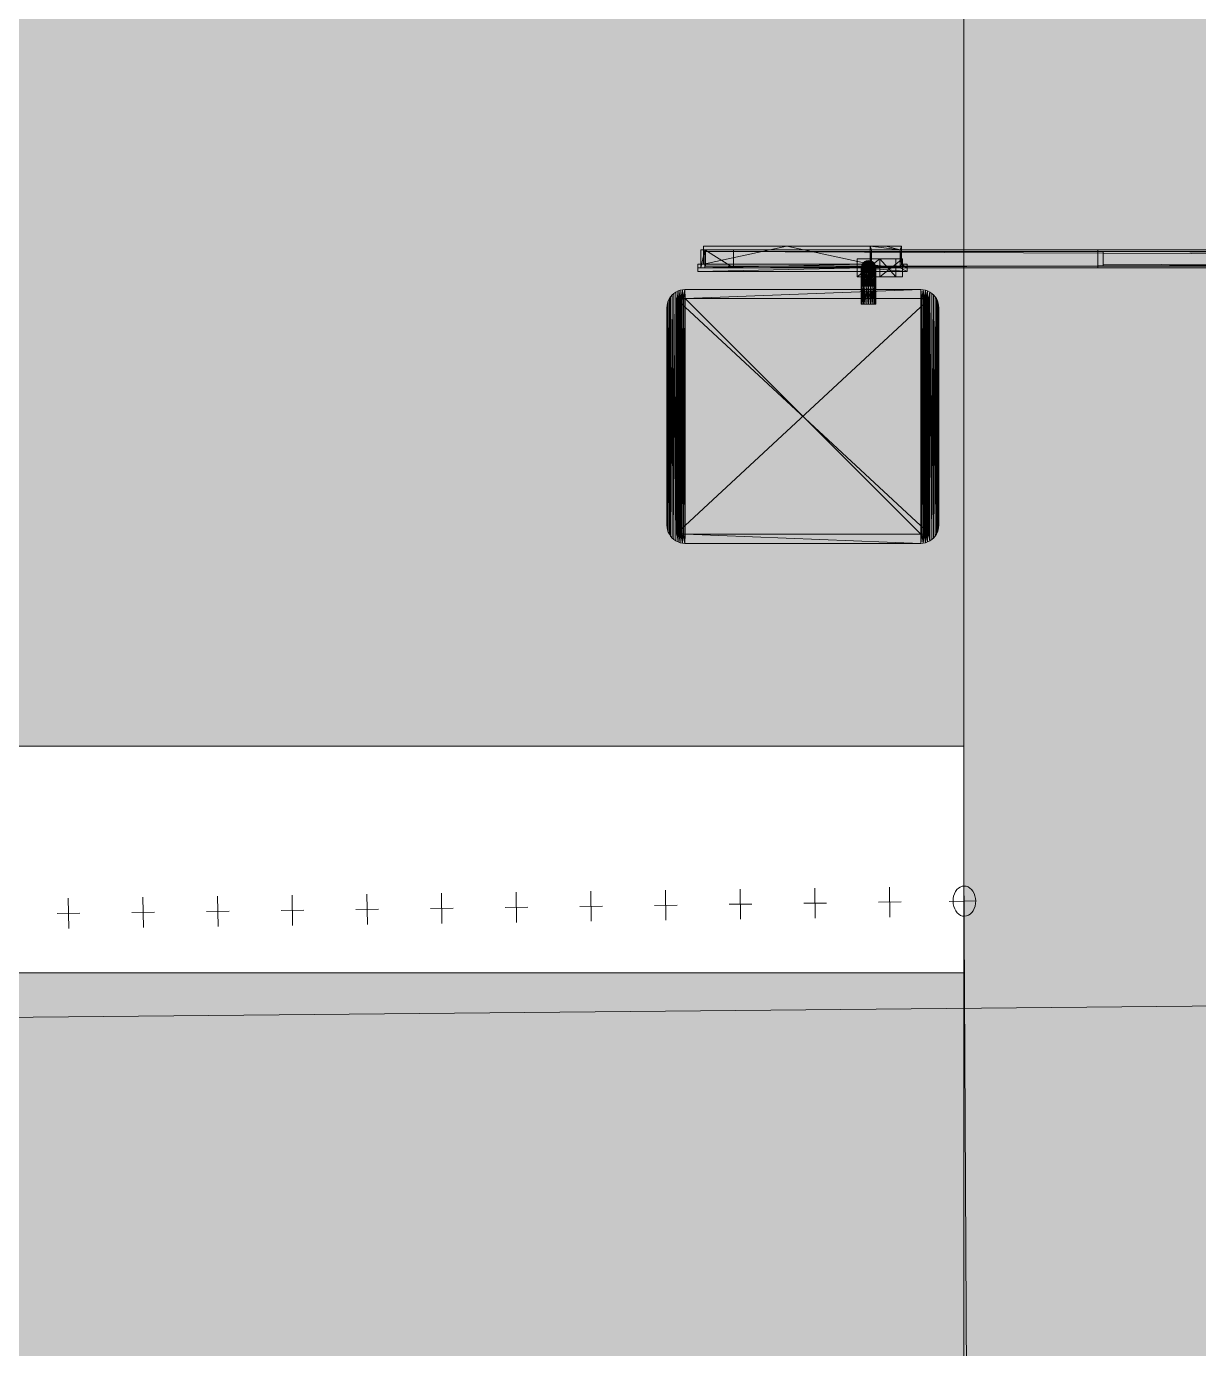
# Model space of a CAD drawing. Header units: millimetres. Extents: x -284281 to 1648660, y -821378 to -151356.
# Drawn here: x 414315 to 415867, y -272061 to -270311 of the extents above; entities that cross this region are included whole.
import ezdxf

# ---------------------------------------------------------------- set-up
doc = ezdxf.new("R2010")
doc.units = ezdxf.units.MM
doc.header["$MEASUREMENT"] = 0
doc.set_wipeout_variables(frame=1)
doc.linetypes.add('Points tirets', pattern=[335.138881, 176.388884, -88.194442, 0, -70.555556])
doc.linetypes.add('Wipeout_Contour', pattern=[1000, 0, -1000])
for name, color, linetype in [('Divers - Dessin général', 7, 'Continuous'), ('Sols_ Dalles', 7, 'Continuous'), ('TopoAlt', 7, 'Continuous')]:
    doc.layers.add(name, color=color, linetype=linetype)

# ---------------------------------------------------------------- blocks, each defined once
blk = doc.blocks.new('Dalle_31_2', base_point=(360548, -295062.6))
at = {"linetype": 'Continuous', "lineweight": 0, "true_color": 0x6f6f6f}
h = blk.add_hatch(color=8, dxfattribs=at)
h.paths.add_polyline_path([(360548, -295062.6), (487920.3, -293826.9), (487920.3, -270902.7), (487462.6, -270902.7), (472885.8, -271040.8), (472885.8, -271062.3, 0.001346), (472885.8, -271073), (472896.7, -273095.2, -0.414214), (470907.5, -275106), (462184.1, -275106, -0.005189), (462131, -275116.1), (454147.5, -275196.2), (438770.5, -275253.2, -0.386553), (436572.6, -273475.4, -0.025189), (436562.2, -273329.3), (436569.5, -267730.3, -0.098562), (436800.2, -266943.7), (436817.2, -266951.5, -0.258849), (438655, -265605.8), (438652.7, -265587.3), (439337.1, -265587.3), (439337.1, -265687.3), (439337.1, -270687.3), (469237.1, -270687.3), (469237.1, -265687.3), (470907.5, -265687.3), (472605.1, -265687.3), (472605.1, -163737.6), (371862.6, -163737.6), (371862.6, -271040.6), (371883, -271040.6), (371883.2, -272000.5), (371882.7, -272000.5, -0.409427), (367883.2, -275935), (360548, -275935)])
h.paths.add_polyline_path([(377135.1, -260640), (373845.1, -260640), (373845.1, -248365), (373845.1, -243090), (373845.1, -242190), (377135.1, -242190)], flags=0)
h.paths.add_polyline_path([(380203, -193810.6), (380203, -171995.6), (431505.8, -171995.6), (464309.6, -171995.6), (464309.6, -262265.6), (464309.6, -262365.6), (438593.7, -262350.6), (437925.6, -262350.6), (436549.6, -262350.6), (436549.6, -189810.6), (412055.1, -189810.6), (412055.1, -201780.6), (412055.1, -204495.6), (415454.1, -204495.6), (415454.1, -208495.6), (415454.1, -218295.6), (405655.1, -218295.6), (405655.1, -222495.6), (415474.6, -222495.6), (415474.6, -260810.6), (380203, -260810.6), (380203, -230015.6)], flags=0)
h.paths.add_polyline_path([(381436.6, -269433.9, -0.090319), (381558.3, -268727.6, -0.201449), (382612.2, -267592.7, -0.104211), (383417.5, -267415.1), (384017.5, -267409.4, -0.104045), (384824.9, -267571.2, -0.238255), (385983.8, -268953.3, -0.055189), (386036.4, -269390.3), (386038.4, -269611.4), (386050.6, -270890.3), (385792.1, -271892.8, -0.267949), (384069.6, -272909.1), (383469.6, -272914.8, -0.193717), (382078.8, -272370.2, -0.070569), (381728.2, -271931.3, -0.131652), (381450.8, -270933.8)], flags=0)
h.paths.add_polyline_path([(392016.5, -273452.1), (392030, -267377.8, -0.380557), (394016.5, -265609.8), (394094.2, -265609.8), (394094.2, -270609.8), (409094.2, -270609.8), (409094.2, -265609.8), (414055.7, -265609.8, -0.414214), (415555.7, -267109.8), (415555.7, -273660.7, -0.345502), (413836.8, -275433.4), (394027.3, -275599, -0.415791), (392016.5, -273599)], flags=0)
h.paths.add_polyline_path([(424209.6, -271504.1, -0.134474), (423930.5, -270484.9), (423930.5, -268984.9, -0.414214), (425930.5, -266984.9), (426530.5, -266984.9, -0.414214), (428530.5, -268984.9), (428530.5, -270484.9, -0.12882), (428273.5, -271465.6, -0.270936), (426530.5, -272484.9), (425930.5, -272484.9, -0.26498)], flags=0)
at = {"color": 9, "linetype": 'Continuous', "lineweight": 5, "flags": 128}
blk.add_lwpolyline([(392016.5, -273452.1), (392016.5, -273599, 0.415791), (394027.3, -275599), (413836.8, -275433.4, 0.345502), (415555.7, -273660.7), (415555.7, -267109.8, 0.414214), (414055.7, -265609.8), (409094.2, -265609.8), (409094.2, -270609.8), (394094.2, -270609.8), (394094.2, -265609.8), (394016.5, -265609.8, 0.380557), (392030, -267377.8)], format="xyb", close=True, dxfattribs=at)
blk = doc.blocks.new('Dalle_58_2', base_point=(394016.5, -265609.8))
at = {"layer": 'Sols_ Dalles', "linetype": 'Continuous', "lineweight": 0, "true_color": 0x2e271c}
blk.add_hatch(color=250, dxfattribs=at).paths.add_polyline_path([(394016.5, -265609.8, 0.414214), (392016.5, -267609.8), (392016.5, -273599, 0.415791), (394027.3, -275599), (413577.4, -275451.7, 0.414214), (415566.6, -273441), (415555.7, -271418.8, -0.001346), (415555.7, -271408), (415555.7, -267609.8), (415555.7, -267109.8, 0.414214), (414055.7, -265609.8), (409094.2, -265609.8), (409094.2, -270609.8), (409270.7, -270609.8), (409270.7, -267596.8), (414270.7, -267563.7), (414270.7, -271408), (414270.7, -271408, 0.001346), (414270.7, -271425.7), (414270.6, -271425.7), (414281.5, -273450.5), (394094.2, -273590.2), (394094.2, -271810.1), (394094.2, -270609.8), (394094.2, -265609.8)])
at = {"layer": 'Sols_ Dalles', "color": 250, "linetype": 'Continuous', "lineweight": 5, "true_color": 0x1f1f1f, "flags": 128}
blk.add_lwpolyline([(394027.3, -275599), (413577.4, -275451.7, 0.414214), (415566.6, -273441), (415555.7, -271418.8, -0.001346), (415555.7, -271408), (415555.7, -267609.8), (415555.7, -267109.8, 0.414214), (414055.7, -265609.8), (409094.2, -265609.8), (409094.2, -270609.8), (409270.7, -270609.8), (409270.7, -267596.8), (414270.7, -267563.7), (414270.7, -271408), (414270.7, -271408, 0.001346), (414270.7, -271425.7), (414270.6, -271425.7), (414281.5, -273450.5), (394094.2, -273590.2)], format="xyb", dxfattribs=at)
blk = doc.blocks.new('Mur_332_2', base_point=(414255.7, -271563.7))
at = {"color": 254, "linetype": 'Wipeout_Contour', "lineweight": 0, "ltscale": 1983178.402923562}
blk.add_wipeout([(414255.7, -271563.7), (415555.7, -271563.7), (415555.7, -271263.7), (414255.7, -271263.7)], dxfattribs=at).dxf.layer = 'TopoAlt'
at = {"layer": 'TopoAlt', "color": 190, "linetype": 'Continuous', "lineweight": 5, "true_color": 0x8002ff, "flags": 128}
for points in [[(415555.7, -271263.7), (414255.7, -271263.7)], [(414255.7, -271263.7), (414255.7, -271563.7)], [(415555.7, -271563.7), (415555.7, -271263.7)], [(414255.7, -271563.7), (415555.7, -271563.7)]]:
    blk.add_lwpolyline(points, dxfattribs=at)
blk = doc.blocks.new('Forme_144_2')
at = {"color": 7, "linetype": 'Continuous', "lineweight": 20, "flags": 128}
for points in [[(415510.6, -270671), (415174.6, -270983)], [(415174.6, -270671), (415174.6, -270983)], [(415510.6, -270671), (415174.6, -270671)], [(415174.6, -270671), (415174.6, -270983)], [(415510.6, -270671), (415174.6, -270671)], [(415510.6, -270671), (415510.6, -270983)], [(415510.6, -270983), (415510.6, -270671)], [(415174.6, -270983), (415510.6, -270983)], [(415174.6, -270983), (415510.6, -270983)]]:
    blk.add_lwpolyline(points, dxfattribs=at)
blk = doc.blocks.new('Forme_145_2')
at = {"color": 7, "linetype": 'Continuous', "lineweight": 20, "flags": 128}
for points in [[(415510.6, -270671), (415174.6, -270671)], [(415510.6, -270983), (415174.6, -270671)], [(415174.6, -270983), (415174.6, -270671)], [(415510.6, -270671), (415510.6, -270983)], [(415510.6, -270983), (415174.6, -270983)]]:
    blk.add_lwpolyline(points, dxfattribs=at)
blk = doc.blocks.new('Forme_146_2')
at = {"color": 7, "linetype": 'Continuous', "lineweight": 20, "flags": 128}
blk.add_lwpolyline([(415465.5, -270618.2), (415444.6, -270618.2)], dxfattribs=at)
blk = doc.blocks.new('Forme_147_2')
at = {"color": 212, "linetype": 'Continuous', "lineweight": 5, "true_color": 0xcb00cc, "flags": 128}
blk.add_lwpolyline([(415174.6, -270971.9), (415174.7, -270972.6), (415174.8, -270973.5), (415175, -270974.1), (415175.3, -270975), (415175.5, -270975.6), (415175.9, -270976.4), (415176.2, -270977), (415176.7, -270977.8), (415177, -270978.3), (415177.6, -270979), (415178.1, -270979.5), (415178.6, -270979.9), (415179.3, -270980.5), (415179.8, -270980.9), (415180.6, -270981.4), (415181.2, -270981.7), (415182, -270982.1), (415182.6, -270982.3), (415183.5, -270982.6), (415184.1, -270982.7), (415185, -270982.9), (415185.7, -270983), (415186.6, -270983), (415321.8, -270983), (415498.6, -270983), (415499.2, -270983), (415500.1, -270982.9), (415500.8, -270982.8), (415501.7, -270982.6), (415502.3, -270982.4), (415503.1, -270982.1), (415503.8, -270981.8), (415504.6, -270981.4), (415505.1, -270981), (415505.9, -270980.5), (415506.4, -270980.1), (415507, -270979.5), (415507.6, -270978.8), (415508.1, -270978.3), (415508.6, -270977.6), (415509, -270977), (415509.3, -270976.2), (415509.6, -270975.6), (415509.9, -270974.8), (415510.2, -270974.1), (415510.3, -270973.2), (415510.5, -270972.6), (415510.5, -270971.7), (415510.6, -270971), (415510.6, -270807.8), (415510.6, -270683), (415510.5, -270682.1), (415510.5, -270681.4), (415510.3, -270680.6), (415510.2, -270679.9), (415509.9, -270679.1), (415509.6, -270678.4), (415509.3, -270677.6), (415509, -270677), (415508.5, -270676.3), (415508.1, -270675.7), (415507.5, -270675), (415507, -270674.5), (415506.5, -270674.1), (415505.9, -270673.5), (415505.3, -270673.1), (415504.6, -270672.6), (415503.9, -270672.3), (415503.1, -270671.9), (415502.5, -270671.7), (415501.7, -270671.4), (415501, -270671.3), (415500.1, -270671.1), (415499.4, -270671.1), (415498.6, -270671), (415363.4, -270671), (415186.6, -270671), (415185.9, -270671.1), (415185, -270671.1), (415184.3, -270671.2), (415183.5, -270671.4), (415182.8, -270671.6), (415182, -270671.9), (415181.4, -270672.2), (415180.6, -270672.6), (415180, -270673), (415179.3, -270673.5), (415178.7, -270673.9), (415178.1, -270674.5), (415177.5, -270675.2), (415177, -270675.7), (415176.5, -270676.4), (415176.2, -270677), (415175.8, -270677.8), (415175.5, -270678.4), (415175.2, -270679.3), (415175, -270679.9), (415174.8, -270680.8), (415174.7, -270681.4), (415174.6, -270682.3), (415174.6, -270683), (415174.6, -270846.2), (415174.6, -270971)], close=True, dxfattribs=at)
at = {"color": 7, "linetype": 'Continuous', "lineweight": 20, "flags": 128}
blk.add_lwpolyline([(415509.6, -270678.4), (415510.2, -270679.9), (415510.5, -270681.4), (415510.6, -270683), (415510.5, -270972.6), (415510.2, -270974.1), (415509.6, -270975.6), (415509, -270977), (415508.1, -270978.3), (415507, -270979.5), (415505.9, -270980.5), (415504.6, -270981.4), (415503.1, -270982.1), (415501.7, -270982.6), (415500.1, -270982.9), (415498.6, -270983), (415186.6, -270983), (415185, -270982.9), (415183.5, -270982.6), (415182, -270982.1), (415180.6, -270981.4), (415179.3, -270980.5), (415178.1, -270979.5), (415177, -270978.3), (415176.2, -270977), (415175.5, -270975.6), (415175, -270974.1), (415174.7, -270972.6), (415174.6, -270971), (415174.7, -270681.4), (415175, -270679.9), (415175.5, -270678.4), (415176.2, -270677), (415177, -270675.7), (415178.1, -270674.5), (415179.3, -270673.5), (415180.6, -270672.6), (415182, -270671.9), (415183.5, -270671.4), (415185, -270671.1), (415186.6, -270671), (415498.6, -270671), (415500.1, -270671.1), (415501.7, -270671.4), (415503.1, -270671.9), (415504.6, -270672.6), (415505.9, -270673.5), (415507, -270674.5), (415508.1, -270675.7), (415509, -270677)], close=True, dxfattribs=at)
for points in [[(415175, -270974.1), (415175.5, -270678.4)], [(415175.5, -270975.6), (415176.2, -270677)], [(415175.5, -270975.6), (415175.5, -270678.4)], [(415176.2, -270977), (415177, -270675.7)], [(415176.2, -270977), (415176.2, -270677)], [(415177, -270978.3), (415178.1, -270674.5)], [(415177, -270978.3), (415177, -270675.7)], [(415178.1, -270979.5), (415179.3, -270673.5)], [(415178.1, -270979.5), (415178.1, -270674.5)], [(415179.3, -270980.5), (415180.6, -270672.6)], [(415179.3, -270980.5), (415179.3, -270673.5)], [(415180.6, -270981.4), (415182, -270671.9)], [(415180.6, -270981.4), (415180.6, -270672.6)], [(415182, -270982.1), (415183.5, -270671.4)], [(415182, -270982.1), (415182, -270671.9)], [(415183.5, -270982.6), (415185, -270671.1)], [(415183.5, -270982.6), (415183.5, -270671.4)], [(415185, -270982.9), (415186.6, -270671)], [(415185, -270982.9), (415185, -270671.1)], [(415498.6, -270983), (415186.6, -270671)], [(415186.6, -270983), (415186.6, -270671)], [(415498.6, -270983), (415498.6, -270671)], [(415498.6, -270983), (415500.1, -270671.1)], [(415500.1, -270982.9), (415500.1, -270671.1)], [(415500.1, -270982.9), (415501.7, -270671.4)], [(415501.7, -270982.6), (415501.7, -270671.4)], [(415501.7, -270982.6), (415503.1, -270671.9)], [(415503.1, -270982.1), (415503.1, -270671.9)], [(415503.1, -270982.1), (415504.6, -270672.6)], [(415504.6, -270981.4), (415504.6, -270672.6)], [(415504.6, -270981.4), (415505.9, -270673.5)], [(415505.9, -270980.5), (415505.9, -270673.5)], [(415505.9, -270980.5), (415507, -270674.5)], [(415507, -270979.5), (415507, -270674.5)], [(415507, -270979.5), (415508.1, -270675.7)], [(415508.1, -270978.3), (415508.1, -270675.7)], [(415508.1, -270978.3), (415509, -270677)], [(415509, -270977), (415509, -270677)], [(415509, -270977), (415509.6, -270678.4)], [(415509.6, -270975.6), (415509.6, -270678.4)], [(415174.6, -270971), (415174.6, -270683), (415174.7, -270681.4)], [(415174.7, -270972.6), (415175, -270679.9)], [(415174.7, -270972.6), (415174.7, -270681.4)], [(415175, -270974.1), (415175, -270679.9)], [(415509.6, -270975.6), (415510.2, -270679.9)], [(415510.2, -270974.1), (415510.2, -270679.9)], [(415510.2, -270974.1), (415510.5, -270681.4)], [(415510.5, -270972.6), (415510.5, -270681.4)], [(415510.6, -270683), (415510.6, -270971), (415510.5, -270972.6)]]:
    blk.add_lwpolyline(points, dxfattribs=at)
blk = doc.blocks.new('Forme_148_2')
at = {"color": 7, "linetype": 'Continuous', "lineweight": 20, "flags": 128}
for points in [[(415522.4, -270679.9), (415522.6, -270682.6), (415522.6, -270971.4), (415522.4, -270974.1), (415521.8, -270977.2), (415520.7, -270980.2), (415519.4, -270983), (415517.6, -270985.6), (415515.5, -270988), (415513.2, -270990.1), (415510.6, -270991.8), (415507.8, -270993.2), (415504.8, -270994.2), (415501.7, -270994.8), (415498.9, -270995), (415186.2, -270995), (415183.4, -270994.8), (415180.3, -270994.2), (415177.4, -270993.2), (415174.5, -270991.8), (415171.9, -270990.1), (415169.6, -270988), (415167.5, -270985.6), (415165.8, -270983), (415164.4, -270980.2), (415163.4, -270977.2), (415162.7, -270974.1), (415162.6, -270971.4), (415162.6, -270682.6), (415162.7, -270679.9), (415163.4, -270676.8), (415164.4, -270673.8), (415165.8, -270671), (415167.5, -270668.4), (415169.6, -270666), (415171.9, -270664), (415174.5, -270662.2), (415177.4, -270660.8), (415180.3, -270659.8), (415183.4, -270659.2), (415186.2, -270659), (415498.9, -270659), (415501.7, -270659.2), (415504.8, -270659.8), (415507.8, -270660.8), (415510.6, -270662.2), (415513.2, -270664), (415515.5, -270666), (415517.6, -270668.4), (415519.4, -270671), (415520.7, -270673.8), (415521.8, -270676.8), (415522.4, -270679.9), (415522.6, -270971.4)], [(415174.7, -270681.4), (415177.4, -270660.8)], [(415175, -270679.9), (415177.4, -270660.8)], [(415175.5, -270678.4), (415177.4, -270660.8)], [(415176.2, -270677), (415177.4, -270660.8)], [(415177, -270675.7), (415177.4, -270660.8)], [(415178.1, -270674.5), (415177.4, -270660.8)], [(415178.1, -270674.5), (415180.3, -270659.8)], [(415179.3, -270673.5), (415180.3, -270659.8)], [(415180.6, -270672.6), (415180.3, -270659.8)], [(415180.6, -270672.6), (415183.4, -270659.2)], [(415182, -270671.9), (415183.4, -270659.2)], [(415183.5, -270671.4), (415183.4, -270659.2)], [(415183.5, -270671.4), (415186.2, -270659)], [(415185, -270671.1), (415186.2, -270659)], [(415186.6, -270671), (415186.2, -270659)], [(415186.6, -270671), (415498.9, -270659)], [(415498.6, -270671), (415498.9, -270659)], [(415500.1, -270671.1), (415498.9, -270659)], [(415500.1, -270671.1), (415501.7, -270659.2)], [(415501.7, -270671.4), (415501.7, -270659.2)], [(415503.1, -270671.9), (415501.7, -270659.2)], [(415503.1, -270671.9), (415504.8, -270659.8)], [(415504.6, -270672.6), (415504.8, -270659.8)], [(415505.9, -270673.5), (415504.8, -270659.8)], [(415505.9, -270673.5), (415507.8, -270660.8)], [(415507, -270674.5), (415507.8, -270660.8)], [(415508.1, -270675.7), (415507.8, -270660.8)], [(415162.7, -270974.1), (415163.4, -270676.8)], [(415163.4, -270977.2), (415164.4, -270673.8)], [(415163.4, -270977.2), (415163.4, -270676.8)], [(415164.4, -270980.2), (415165.8, -270671)], [(415164.4, -270980.2), (415164.4, -270673.8)], [(415167.5, -270985.6), (415165.8, -270671)], [(415165.8, -270983), (415165.8, -270671)], [(415167.5, -270985.6), (415169.6, -270666)], [(415167.5, -270985.6), (415167.5, -270668.4)], [(415171.9, -270990.1), (415169.6, -270666)], [(415169.6, -270988), (415169.6, -270666)], [(415174.5, -270991.8), (415171.9, -270664)], [(415171.9, -270990.1), (415171.9, -270664)], [(415174.5, -270662.2), (415174.6, -270683), (415174.6, -270971), (415174.7, -270972.6), (415175, -270974.1), (415175.5, -270975.6), (415176.2, -270977), (415177, -270978.3), (415178.1, -270979.5), (415179.3, -270980.5), (415180.6, -270981.4), (415182, -270982.1), (415183.5, -270982.6), (415185, -270982.9), (415186.6, -270983), (415498.6, -270983), (415500.1, -270982.9), (415501.7, -270982.6), (415503.1, -270982.1), (415504.6, -270981.4), (415505.9, -270980.5), (415507, -270979.5), (415508.1, -270978.3), (415509, -270977), (415509.6, -270975.6), (415510.2, -270974.1), (415510.5, -270972.6)], [(415174.7, -270681.4), (415174.5, -270662.2)], [(415509.6, -270678.4), (415509, -270677), (415508.1, -270675.7), (415507, -270674.5), (415505.9, -270673.5), (415504.6, -270672.6), (415503.1, -270671.9), (415501.7, -270671.4), (415500.1, -270671.1), (415498.6, -270671), (415186.6, -270671), (415185, -270671.1), (415183.5, -270671.4), (415182, -270671.9), (415180.6, -270672.6), (415179.3, -270673.5), (415178.1, -270674.5), (415177, -270675.7), (415176.2, -270677), (415175.5, -270678.4), (415175, -270679.9), (415174.7, -270681.4), (415174.6, -270683)], [(415508.1, -270675.7), (415510.6, -270662.2)], [(415509, -270677), (415510.6, -270662.2)], [(415510.2, -270679.9), (415509.6, -270678.4), (415510.6, -270662.2)], [(415510.6, -270991.8), (415510.6, -270971), (415510.6, -270683), (415510.5, -270681.4), (415510.2, -270679.9), (415510.6, -270662.2)], [(415510.5, -270681.4), (415510.6, -270662.2)], [(415513.2, -270990.1), (415510.6, -270662.2)], [(415510.6, -270683), (415510.6, -270662.2)], [(415513.2, -270990.1), (415513.2, -270664)], [(415513.2, -270990.1), (415515.5, -270666)], [(415515.5, -270988), (415515.5, -270666)], [(415515.5, -270988), (415517.6, -270668.4)], [(415519.4, -270983), (415517.6, -270668.4)], [(415517.6, -270985.6), (415517.6, -270668.4)], [(415519.4, -270983), (415519.4, -270671)], [(415519.4, -270983), (415520.7, -270673.8)], [(415520.7, -270980.2), (415520.7, -270673.8)], [(415520.7, -270980.2), (415521.8, -270676.8)], [(415521.8, -270977.2), (415521.8, -270676.8)], [(415162.6, -270971.4), (415162.7, -270679.9)], [(415162.7, -270974.1), (415162.7, -270679.9)], [(415521.8, -270977.2), (415522.4, -270679.9)], [(415522.4, -270974.1), (415522.4, -270679.9)], [(415174.6, -270971), (415174.5, -270991.8)], [(415174.7, -270972.6), (415174.5, -270991.8)], [(415177.4, -270993.2), (415174.7, -270972.6)], [(415177.4, -270993.2), (415175, -270974.1)], [(415177.4, -270993.2), (415175.5, -270975.6)], [(415177.4, -270993.2), (415176.2, -270977)], [(415510.6, -270991.8), (415509, -270977)], [(415510.6, -270991.8), (415509.6, -270975.6)], [(415510.6, -270991.8), (415510.2, -270974.1)], [(415510.6, -270991.8), (415510.5, -270972.6), (415510.6, -270971)], [(415177.4, -270993.2), (415177, -270978.3)], [(415177.4, -270993.2), (415178.1, -270979.5)], [(415180.3, -270994.2), (415178.1, -270979.5)], [(415180.3, -270994.2), (415179.3, -270980.5)], [(415180.3, -270994.2), (415180.6, -270981.4)], [(415183.4, -270994.8), (415180.6, -270981.4)], [(415183.4, -270994.8), (415182, -270982.1)], [(415183.4, -270994.8), (415183.5, -270982.6)], [(415186.2, -270995), (415183.5, -270982.6)], [(415186.2, -270995), (415185, -270982.9)], [(415186.2, -270995), (415186.6, -270983)], [(415498.9, -270995), (415186.6, -270983)], [(415498.9, -270995), (415498.6, -270983)], [(415498.9, -270995), (415500.1, -270982.9)], [(415501.7, -270994.8), (415500.1, -270982.9)], [(415501.7, -270994.8), (415503.1, -270982.1)], [(415501.7, -270994.8), (415501.7, -270982.6)], [(415504.8, -270994.2), (415503.1, -270982.1)], [(415504.8, -270994.2), (415504.6, -270981.4)], [(415504.8, -270994.2), (415505.9, -270980.5)], [(415507.8, -270993.2), (415505.9, -270980.5)], [(415507.8, -270993.2), (415507, -270979.5)], [(415507.8, -270993.2), (415508.1, -270978.3)], [(415510.6, -270991.8), (415508.1, -270978.3)]]:
    blk.add_lwpolyline(points, dxfattribs=at)
blk = doc.blocks.new('Forme_149_2')
at = {"color": 7, "linetype": 'Continuous', "lineweight": 20, "flags": 128}
for points in [[(415211, -270601.4), (415321.3, -270601.4), (415431.6, -270601.4)], [(415431.6, -270625.4), (415321.3, -270601.4), (415211, -270625.4)], [(415211, -270601.4), (415211, -270625.4)], [(415431.6, -270601.4), (415452.4, -270601.4), (415473.2, -270601.4)], [(415431.6, -270601.4), (415471.3, -270606.2)], [(415433.5, -270606.2), (415431.6, -270601.4)], [(415431.6, -270601.4), (415431.6, -270625.4)], [(415431.6, -270625.4), (415433.5, -270606.2)], [(415433.5, -270606.2), (415471.3, -270606.2)], [(415433.5, -270606.2), (415433.5, -270630.2)], [(415452.4, -270601.4), (415471.3, -270606.2)], [(415471.3, -270606.2), (415473.2, -270601.4)], [(415471.3, -270606.2), (415473.2, -270625.4)], [(415471.3, -270630.2), (415471.3, -270606.2)], [(415473.2, -270625.4), (415473.2, -270601.4)], [(415203.4, -270625.4), (415203.4, -270630.2), (415203.4, -270635)], [(415203.4, -270630.2), (415424, -270625.4)], [(415424, -270625.4), (415203.4, -270625.4)], [(415424, -270625.4), (415433.5, -270630.2)], [(415431.6, -270625.4), (415424, -270625.4)], [(415424, -270625.4), (415424, -270630.2), (415424, -270635)], [(415431.6, -270625.4), (415433.5, -270630.2)], [(415433.5, -270626.1), (415471.3, -270630.2)], [(415471.3, -270630.2), (415473.2, -270625.4)], [(415480.8, -270625.4), (415473.2, -270625.4)], [(415473.2, -270625.4), (415480.8, -270630.2)], [(415480.8, -270635), (415480.8, -270630.2), (415480.8, -270625.4)], [(415424, -270630.2), (415203.4, -270630.2)], [(415203.4, -270635), (415424, -270630.2)], [(415203.4, -270635), (415424, -270635)], [(415424, -270630.2), (415433.5, -270630.2), (415471.3, -270630.2), (415480.8, -270630.2)], [(415424, -270630.2), (415480.8, -270635)], [(415424, -270635), (415480.8, -270635)], [(415471.3, -270630.2), (415480.8, -270635)]]:
    blk.add_lwpolyline(points, dxfattribs=at)
blk = doc.blocks.new('Forme_150_2')
at = {"color": 7, "linetype": 'Continuous', "lineweight": 20, "flags": 128}
for points in [[(415207.4, -270630.2), (415212.9, -270606.2)], [(415207.4, -270630.2), (415207.4, -270606.2)], [(415207.4, -270606.2), (415212.9, -270606.2)], [(415212.9, -270606.2), (415250.7, -270606.2)], [(415212.9, -270606.2), (415250.7, -270630.2)], [(415212.9, -270630.2), (415212.9, -270606.2)], [(415250.7, -270606.2), (415250.7, -270630.2)], [(415207.4, -270630.2), (415212.9, -270630.2)], [(415250.7, -270630.2), (415212.9, -270630.2)]]:
    blk.add_lwpolyline(points, dxfattribs=at)
blk = doc.blocks.new('Forme_151_2')
at = {"color": 7, "linetype": 'Continuous', "lineweight": 20, "flags": 128}
for points in [[(415740.3, -270608.6), (415213.8, -270608.6)], [(415213.8, -270608.6), (415740.3, -270610.6)], [(415213.8, -270608.6), (415213.8, -270627.8)], [(420284.1, -270608.6), (415740.3, -270608.6)], [(415765.3, -270608.6), (415971.8, -270608.6)], [(415740.3, -270610.6), (420284.1, -270627.8)], [(415740.3, -270626), (415971.8, -270625.1)], [(415740.3, -270627.8), (415213.8, -270627.8)], [(415740.3, -270627.8), (415971.8, -270627.8)], [(415740.3, -270627.8), (415940.1, -270627.8)], [(420284.1, -270627.8), (415740.3, -270627.8)]]:
    blk.add_lwpolyline(points, dxfattribs=at)
at = {"color": 212, "linetype": 'Continuous', "lineweight": 5, "true_color": 0xcb00cc, "flags": 128}
for points in [[(415971.8, -270608.6), (415765.3, -270608.6), (415740.3, -270608.6)], [(415740.3, -270608.6), (415740.3, -270610.6), (415740.3, -270627.8)], [(415740.3, -270627.8), (415940.1, -270627.8), (415971.8, -270627.8)]]:
    blk.add_lwpolyline(points, dxfattribs=at)
blk = doc.blocks.new('Forme_152_2')
at = {"color": 7, "linetype": 'Continuous', "lineweight": 20, "flags": 128}
for points in [[(415212.9, -270606.2), (415733.3, -270606.2)], [(415212.9, -270606.2), (415212.9, -270630.2)], [(415977, -270606.2), (415733.3, -270606.2)], [(415733.3, -270606.2), (415943.5, -270606.2)], [(415733.3, -270606.2), (420283.2, -270606.2)], [(415733.3, -270627.7), (420283.2, -270606.2)], [(415733.3, -270608.5), (415977, -270609.6)], [(415212.9, -270630.2), (415733.3, -270627.7)], [(415212.9, -270630.2), (415733.3, -270630.2)], [(415733.3, -270630.2), (420283.2, -270630.2)], [(415977, -270630.2), (415759.4, -270630.2)]]:
    blk.add_lwpolyline(points, dxfattribs=at)
at = {"color": 212, "linetype": 'Continuous', "lineweight": 5, "true_color": 0xcb00cc, "flags": 128}
for points in [[(415733.3, -270606.2), (415733.3, -270627.7), (415733.3, -270630.2)], [(415977, -270606.2), (415943.5, -270606.2), (415733.3, -270606.2)], [(415733.3, -270630.2), (415759.4, -270630.2), (415977, -270630.2)]]:
    blk.add_lwpolyline(points, dxfattribs=at)
blk = doc.blocks.new('Forme_155_2')
at = {"color": 7, "linetype": 'Continuous', "lineweight": 20, "flags": 128}
blk.add_lwpolyline([(415429.5, -270651.1), (415429.5, -270654.2)], dxfattribs=at)
blk = doc.blocks.new('Forme_156_2')
at = {"color": 7, "linetype": 'Continuous', "lineweight": 20, "flags": 128}
blk.add_lwpolyline([(415439.1, -270630.1), (415438.8, -270627.6), (415437.8, -270625.3), (415436.2, -270623.3), (415434.2, -270621.8), (415431.9, -270620.9), (415429.4, -270620.6), (415426.9, -270621), (415424.6, -270622), (415422.6, -270623.5), (415421.1, -270625.5), (415420.2, -270627.8), (415419.9, -270630.2), (415419.9, -270630.3), (415420.3, -270632.8), (415421.3, -270635.1), (415422.8, -270637.1), (415424.8, -270638.6), (415427.2, -270639.5), (415429.6, -270639.8), (415432.1, -270639.4), (415434.4, -270638.5), (415436.4, -270636.9), (415437.9, -270634.9), (415438.8, -270632.6)], close=True, dxfattribs=at)
for points in [[(415419.9, -270630.4), (415420.2, -270628.1), (415421.1, -270625.8), (415422.6, -270623.8), (415424.6, -270622.2), (415426.9, -270621.2), (415429.4, -270620.9), (415431.9, -270621.2), (415434.2, -270622.1), (415436.2, -270623.6), (415437.8, -270625.5), (415438.8, -270627.8), (415439.1, -270630.2)], [(415422.6, -270625.8), (415421.1, -270626.5), (415420.2, -270628.1), (415419.9, -270630.2)], [(415420, -270630.7), (415420.2, -270628.7), (415421.1, -270626.5), (415422.6, -270624.5), (415424.6, -270623), (415426.9, -270622.1), (415429.4, -270621.7), (415431.9, -270622), (415434.2, -270622.9), (415436.2, -270624.4), (415437.8, -270626.3), (415438.8, -270628.5), (415439.1, -270630.5)], [(415420, -270631.2), (415420.2, -270629.8), (415421.1, -270627.7), (415422.6, -270625.8), (415424.6, -270624.4), (415426.9, -270623.5), (415429.4, -270623.2), (415431.9, -270623.4), (415434.2, -270624.3), (415436.2, -270625.7), (415437.8, -270627.5), (415438.8, -270629.6), (415439, -270631.1)], [(415420.1, -270631.9), (415420.2, -270631.4), (415421.1, -270629.4), (415422.6, -270627.6), (415424.6, -270626.3), (415426.9, -270625.4), (415429.4, -270625.1), (415431.9, -270625.3), (415434.2, -270626.2), (415436.2, -270627.5), (415437.8, -270629.2), (415438.8, -270631.2), (415438.9, -270632)], [(415422.6, -270624.5), (415421.1, -270625.8), (415420.2, -270627.8)], [(415422.6, -270623.8), (415421.1, -270625.5)], [(415421.1, -270625.5), (415421.1, -270625.8), (415421.1, -270626.5), (415421.1, -270627.7), (415421.1, -270629.4), (415421.1, -270631.4), (415421.1, -270633.9), (415421.1, -270634.8)], [(415422.6, -270625.8), (415424.6, -270623), (415426.9, -270621.2), (415429.4, -270620.6)], [(415422.6, -270627.6), (415424.6, -270624.4), (415426.9, -270622.1), (415429.4, -270620.9)], [(415422.6, -270624.5), (415424.6, -270622.2), (415426.9, -270621)], [(415422.6, -270629.8), (415424.6, -270626.3), (415426.9, -270623.5), (415429.4, -270621.7)], [(415422.6, -270623.8), (415424.6, -270622)], [(415422.6, -270623.5), (415422.6, -270623.8), (415422.6, -270624.5), (415422.6, -270625.8), (415422.6, -270627.6), (415422.6, -270629.8), (415422.6, -270632.5), (415422.6, -270635.5), (415422.6, -270636.9)], [(415424.6, -270622), (415424.6, -270622.2), (415424.6, -270623), (415424.6, -270624.4), (415424.6, -270626.3), (415424.6, -270628.6), (415424.6, -270631.4), (415424.6, -270634.6), (415424.6, -270638.1), (415424.6, -270638.4)], [(415424.6, -270628.6), (415426.9, -270625.4), (415429.4, -270623.2)], [(415424.6, -270631.4), (415426.9, -270627.8), (415429.4, -270625.1)], [(415426.9, -270621), (415426.9, -270621.2), (415426.9, -270622.1), (415426.9, -270623.5), (415426.9, -270625.4), (415426.9, -270627.8), (415426.9, -270630.7), (415426.9, -270634), (415426.9, -270637.6), (415426.9, -270639.4)], [(415429.4, -270620.6), (415431.9, -270620.9), (415431.9, -270621.2), (415431.9, -270622), (415431.9, -270623.4), (415431.9, -270625.3), (415431.9, -270627.8), (415431.9, -270630.6), (415431.9, -270633.9), (415431.9, -270637.6), (415431.9, -270639.5)], [(415429.4, -270620.6), (415431.9, -270621.2), (415434.2, -270622.9), (415436.2, -270625.7)], [(415429.4, -270620.6), (415429.4, -270620.9), (415429.4, -270621.7), (415429.4, -270623.2), (415429.4, -270625.1), (415429.4, -270627.5), (415429.4, -270630.4), (415429.4, -270633.7), (415429.4, -270637.4), (415429.4, -270639.8)], [(415429.4, -270620.9), (415431.9, -270622), (415434.2, -270624.3), (415436.2, -270627.5)], [(415429.4, -270621.7), (415431.9, -270623.4), (415434.2, -270626.2), (415436.2, -270629.7)], [(415429.4, -270623.2), (415431.9, -270625.3), (415434.2, -270628.5), (415436.2, -270632.4)], [(415429.4, -270625.1), (415431.9, -270627.8), (415434.2, -270631.3), (415436.2, -270635.4)], [(415431.9, -270620.9), (415434.2, -270622.1), (415436.2, -270624.4)], [(415434.2, -270638.6), (415434.2, -270638), (415434.2, -270634.5), (415434.2, -270631.3), (415434.2, -270628.5), (415434.2, -270626.2), (415434.2, -270624.3), (415434.2, -270622.9), (415434.2, -270622.1), (415434.2, -270621.8)], [(415434.2, -270621.8), (415436.2, -270623.6)], [(415436.2, -270637), (415436.2, -270635.4), (415436.2, -270632.4), (415436.2, -270629.7), (415436.2, -270627.5), (415436.2, -270625.7), (415436.2, -270624.4), (415436.2, -270623.6), (415436.2, -270623.3)], [(415437.8, -270625.3), (415436.2, -270623.6)], [(415438.8, -270627.6), (415437.8, -270625.5), (415436.2, -270624.4)], [(415439.1, -270630.1), (415438.8, -270627.8), (415437.8, -270626.3), (415436.2, -270625.7)], [(415437.8, -270635.1), (415437.8, -270633.8), (415437.8, -270631.3), (415437.8, -270629.2), (415437.8, -270627.5), (415437.8, -270626.3), (415437.8, -270625.5), (415437.8, -270625.3)], [(415422.6, -270627.6), (415421.1, -270627.7), (415420.2, -270628.7), (415419.9, -270630.4)], [(415419.9, -270630.2), (415419.9, -270630.4)], [(415439.1, -270630.3), (415438.8, -270632.8), (415437.9, -270635.1), (415436.4, -270637.1), (415434.4, -270638.6), (415432.1, -270639.6), (415429.6, -270640), (415427.2, -270639.7), (415424.8, -270638.7), (415422.8, -270637.2), (415421.3, -270635.3), (415420.3, -270633), (415419.9, -270630.5)], [(415419.9, -270678.2), (415419.9, -270654.2), (415419.9, -270651.1), (415419.9, -270648), (415419.9, -270645.1), (415419.9, -270642.3), (415419.9, -270639.7), (415419.9, -270637.3), (415419.9, -270635.3), (415419.9, -270633.5), (415419.9, -270632.2), (415419.9, -270631.1), (415419.9, -270630.5), (415419.9, -270630.3)], [(415419.9, -270630.5), (415420.3, -270632.8)], [(415439.1, -270630.9), (415438.8, -270633.3), (415437.9, -270635.6), (415436.4, -270637.5), (415434.4, -270639), (415432.1, -270640), (415429.6, -270640.3), (415427.2, -270640), (415424.8, -270639.1), (415422.8, -270637.7), (415421.3, -270635.8), (415420.3, -270633.5), (415419.9, -270631.1)], [(415419.9, -270631.1), (415420.3, -270633), (415421.3, -270635.1)], [(415439.1, -270631.9), (415438.8, -270634.2), (415437.9, -270636.4), (415436.4, -270638.2), (415434.4, -270639.7), (415432.1, -270640.6), (415429.6, -270640.9), (415427.2, -270640.6), (415424.8, -270639.8), (415422.8, -270638.4), (415421.3, -270636.6), (415420.3, -270634.4), (415419.9, -270632.2)], [(415419.9, -270632.2), (415420.3, -270633.5), (415421.3, -270635.3), (415422.8, -270637.1)], [(415420.3, -270632.8), (415420.3, -270633), (415420.3, -270633.5), (415420.3, -270634.4), (415420.3, -270635.7), (415420.3, -270637.2), (415420.3, -270639.1), (415420.3, -270641.2), (415420.3, -270643.5), (415420.3, -270646), (415420.3, -270648.7), (415420.3, -270651.4), (415420.3, -270654.3), (415419.9, -270678.2)], [(415439.1, -270633.3), (415438.8, -270635.5), (415437.9, -270637.5), (415436.4, -270639.2), (415434.4, -270640.6), (415432.1, -270641.4), (415429.6, -270641.8), (415427.2, -270641.5), (415424.8, -270640.7), (415422.8, -270639.4), (415421.3, -270637.7), (415420.3, -270635.7), (415419.9, -270633.5)], [(415419.9, -270633.5), (415420.3, -270634.4), (415421.3, -270635.8), (415422.8, -270637.2)], [(415439.1, -270635.1), (415438.8, -270637), (415437.9, -270638.9), (415436.4, -270640.5), (415434.4, -270641.7), (415432.1, -270642.5), (415429.6, -270642.8), (415427.2, -270642.6), (415424.8, -270641.8), (415422.8, -270640.6), (415421.3, -270639.1), (415420.3, -270637.2), (415419.9, -270635.3)], [(415419.9, -270635.3), (415420.3, -270635.7), (415421.3, -270636.6), (415422.8, -270637.7)], [(415439.1, -270637.2), (415438.8, -270638.9), (415437.9, -270640.6), (415436.4, -270642), (415434.4, -270643.1), (415432.1, -270643.8), (415429.6, -270644), (415427.2, -270643.8), (415424.8, -270643.2), (415422.8, -270642.1), (415421.3, -270640.7), (415420.3, -270639.1), (415419.9, -270637.3)], [(415419.9, -270637.3), (415420.3, -270637.2), (415421.3, -270637.7), (415422.8, -270638.4)], [(415436.4, -270638.2), (415434.4, -270640.6), (415432.1, -270642.5), (415429.6, -270644), (415427.2, -270645.3), (415424.8, -270646.4), (415422.8, -270647.7), (415421.3, -270649.3), (415420.3, -270651.4), (415419.9, -270654.2)], [(415419.9, -270639.7), (415420.3, -270639.1), (415421.3, -270639.1), (415422.8, -270639.4)], [(415439.1, -270639.5), (415438.8, -270641), (415437.9, -270642.5), (415436.4, -270643.7), (415434.4, -270644.6), (415432.1, -270645.2), (415429.6, -270645.5), (415427.2, -270645.3), (415424.8, -270644.7), (415422.8, -270643.8), (415421.3, -270642.6), (415420.3, -270641.2), (415419.9, -270639.7)], [(415419.9, -270642.3), (415420.3, -270641.2), (415421.3, -270640.7), (415422.8, -270640.6)], [(415439.1, -270642.1), (415438.8, -270643.4), (415437.9, -270644.6), (415436.4, -270645.6), (415434.4, -270646.3), (415432.1, -270646.8), (415429.6, -270647), (415427.2, -270646.9), (415424.8, -270646.4), (415422.8, -270645.7), (415421.3, -270644.7), (415420.3, -270643.5), (415419.9, -270642.3)], [(415419.9, -270645.1), (415420.3, -270643.5), (415421.3, -270642.6), (415422.8, -270642.1)], [(415419.9, -270648), (415420.3, -270646), (415421.3, -270644.7), (415422.8, -270643.8), (415424.8, -270643.2)], [(415419.9, -270651.1), (415420.3, -270648.7), (415421.3, -270646.9), (415422.8, -270645.7), (415424.8, -270644.7), (415427.2, -270643.8)], [(415420, -270630.8), (415420.2, -270629.8), (415421.1, -270629.4), (415422.6, -270629.8), (415424.6, -270631.4), (415426.9, -270634), (415429.4, -270637.4), (415430.8, -270639.6)], [(415420.1, -270631.6), (415420.2, -270631.4), (415421.1, -270631.4), (415422.6, -270632.5), (415424.6, -270634.6), (415426.9, -270637.6), (415428.3, -270639.6)], [(415420.2, -270627.8), (415420.2, -270628.1), (415420.2, -270628.7), (415420.2, -270629.8), (415420.2, -270631.4), (415420.2, -270632.3)], [(415421.3, -270635.1), (415421.3, -270635.3), (415421.3, -270635.8), (415421.3, -270636.6), (415421.3, -270637.7), (415421.3, -270639.1), (415421.3, -270640.7), (415421.3, -270642.6), (415421.3, -270644.7), (415421.3, -270646.9), (415421.3, -270649.3), (415421.3, -270651.7), (415421.3, -270654.4), (415420.3, -270678.2)], [(415436.4, -270639.2), (415434.4, -270641.7), (415432.1, -270643.8), (415429.6, -270645.5), (415427.2, -270646.9), (415424.8, -270648.2), (415422.8, -270649.8), (415421.3, -270651.7), (415420.3, -270654.3)], [(415420.4, -270633), (415421.1, -270631.4), (415422.6, -270629.8), (415424.6, -270628.6), (415426.9, -270627.8), (415429.4, -270627.5), (415431.9, -270627.8), (415434.2, -270628.5), (415436.2, -270629.7), (415437.8, -270631.3), (415438.7, -270632.9)], [(415420.6, -270633.6), (415421.1, -270633.9), (415422.6, -270635.5), (415424.6, -270638.1), (415425, -270638.7)], [(415420.9, -270634.3), (415421.1, -270633.9), (415422.6, -270632.5), (415424.6, -270631.4), (415426.9, -270630.7), (415429.4, -270630.4), (415431.9, -270630.6), (415434.2, -270631.3), (415436.2, -270632.4), (415437.8, -270633.8), (415438.1, -270634.3)], [(415421.3, -270654.4), (415422.8, -270652), (415424.8, -270650.2), (415427.2, -270648.6), (415429.6, -270647), (415432.1, -270645.2), (415434.4, -270643.1)], [(415422, -270636), (415422.6, -270635.5), (415424.6, -270634.6), (415426.9, -270634), (415429.4, -270633.7), (415431.9, -270633.9), (415434.2, -270634.5), (415436.2, -270635.4), (415437, -270636)], [(415429.6, -270640.9), (415427.2, -270640), (415424.8, -270638.7), (415422.8, -270637.1)], [(415422.8, -270637.1), (415422.8, -270637.2), (415422.8, -270637.7), (415422.8, -270638.4), (415422.8, -270639.4), (415422.8, -270640.6), (415422.8, -270642.1), (415422.8, -270643.8), (415422.8, -270645.7), (415422.8, -270647.7), (415422.8, -270649.8), (415422.8, -270652), (415422.8, -270654.4), (415422.8, -270678.2)], [(415429.6, -270641.8), (415427.2, -270640.6), (415424.8, -270639.1), (415422.8, -270637.2)], [(415429.6, -270642.8), (415427.2, -270641.5), (415424.8, -270639.8), (415422.8, -270637.7)], [(415429.6, -270644), (415427.2, -270642.6), (415424.8, -270640.7), (415422.8, -270638.4)], [(415427.2, -270643.8), (415424.8, -270641.8), (415422.8, -270639.4)], [(415424.8, -270643.2), (415422.8, -270640.6)], [(415424.3, -270638.2), (415424.6, -270638.1), (415426.9, -270637.6), (415429.4, -270637.4), (415431.9, -270637.6), (415434.2, -270638), (415434.7, -270638.2)], [(415429.6, -270640.3), (415427.2, -270639.7), (415424.8, -270638.6)], [(415424.8, -270638.6), (415424.8, -270638.7), (415424.8, -270639.1), (415424.8, -270639.8), (415424.8, -270640.7), (415424.8, -270641.8), (415424.8, -270643.2), (415424.8, -270644.7), (415424.8, -270646.4), (415424.8, -270648.2), (415424.8, -270650.2), (415424.8, -270652.2), (415424.8, -270654.5), (415424.8, -270678.2)], [(415424.8, -270654.5), (415427.2, -270652.3), (415429.6, -270650.5), (415432.1, -270648.6), (415434.4, -270646.3), (415436.4, -270643.7)], [(415426.9, -270630.7), (415429.4, -270627.5)], [(415426.9, -270630.7), (415429.4, -270633.7), (415431.9, -270637.6), (415432.8, -270639.2)], [(415429.6, -270640), (415427.2, -270639.5)], [(415427.2, -270678.2), (415427.2, -270654.5), (415427.2, -270652.3), (415427.2, -270650.4), (415427.2, -270648.6), (415427.2, -270646.9), (415427.2, -270645.3), (415427.2, -270643.8), (415427.2, -270642.6), (415427.2, -270641.5), (415427.2, -270640.6), (415427.2, -270640), (415427.2, -270639.7), (415427.2, -270639.5)], [(415429.4, -270627.5), (415431.9, -270630.6), (415434.2, -270634.5), (415435.6, -270637.5)], [(415429.4, -270630.4), (415431.9, -270633.9), (415434.2, -270638), (415434.4, -270638.5)], [(415436.4, -270636.9), (415434.4, -270638.6), (415432.1, -270640), (415429.6, -270640.9)], [(415436.4, -270637.1), (415434.4, -270639), (415432.1, -270640.6), (415429.6, -270641.8)], [(415436.4, -270637.5), (415434.4, -270639.7), (415432.1, -270641.4), (415429.6, -270642.8)], [(415434.4, -270638.5), (415432.1, -270639.6), (415429.6, -270640.3)], [(415429.6, -270678.2), (415429.6, -270654.5), (415429.6, -270652.3), (415429.6, -270650.5), (415429.6, -270648.7), (415429.6, -270647), (415429.6, -270645.5), (415429.6, -270644), (415429.6, -270642.8), (415429.6, -270641.8), (415429.6, -270640.9), (415429.6, -270640.3), (415429.6, -270640), (415429.6, -270639.8), (415432.1, -270639.4)], [(415432.1, -270639.4), (415429.6, -270640)], [(415432.1, -270678.2), (415432.1, -270654.5), (415432.1, -270652.3), (415432.1, -270650.4), (415432.1, -270648.6), (415432.1, -270646.8), (415432.1, -270645.2), (415432.1, -270643.8), (415432.1, -270642.5), (415432.1, -270641.4), (415432.1, -270640.6), (415432.1, -270640), (415432.1, -270639.6), (415432.1, -270639.4), (415434.4, -270638.5)], [(415434.4, -270678.2), (415434.4, -270654.5), (415434.4, -270652.2), (415434.4, -270650.1), (415434.4, -270648.2), (415434.4, -270646.3), (415434.4, -270644.6), (415434.4, -270643.1), (415434.4, -270641.7), (415434.4, -270640.6), (415434.4, -270639.7), (415434.4, -270639), (415434.4, -270638.6), (415434.4, -270638.5)], [(415434.4, -270641.7), (415436.4, -270642), (415437.9, -270642.5), (415438.8, -270643.4), (415439.1, -270645)], [(415434.4, -270643.1), (415436.4, -270643.7), (415437.9, -270644.6), (415438.8, -270645.9), (415439.1, -270648)], [(415439.1, -270630.2), (415438.8, -270628.5), (415437.8, -270627.5), (415436.2, -270627.5)], [(415439.1, -270630.7), (415438.8, -270629.6), (415437.8, -270629.2), (415436.2, -270629.7)], [(415438.9, -270631.6), (415438.8, -270631.2), (415437.8, -270631.3), (415436.2, -270632.4)], [(415438.6, -270633.2), (415437.8, -270633.8), (415436.2, -270635.4)], [(415436.4, -270636.9), (415437.9, -270635.1), (415438.8, -270633.3), (415439.1, -270631.9)], [(415436.4, -270637.1), (415437.9, -270635.6), (415438.8, -270634.2), (415439.1, -270633.3)], [(415436.4, -270637.5), (415437.9, -270636.4), (415438.8, -270635.5), (415439.1, -270635.1)], [(415436.4, -270678.2), (415436.4, -270654.4), (415436.4, -270652), (415436.4, -270649.7), (415436.4, -270647.6), (415436.4, -270645.6), (415436.4, -270643.7), (415436.4, -270642), (415436.4, -270640.5), (415436.4, -270639.2), (415436.4, -270638.2), (415436.4, -270637.5), (415436.4, -270637.1), (415436.4, -270636.9)], [(415436.4, -270638.2), (415437.9, -270637.5), (415438.8, -270637), (415439.1, -270637.2)], [(415436.4, -270639.2), (415437.9, -270638.9), (415438.8, -270638.9), (415439.1, -270639.5)], [(415436.4, -270640.5), (415437.9, -270640.6), (415438.8, -270641), (415439.1, -270642.1)], [(415437.9, -270634.9), (415438.8, -270632.8), (415439.1, -270630.9)], [(415438.8, -270678.2), (415437.9, -270654.4), (415437.9, -270651.7), (415437.9, -270649.2), (415437.9, -270646.8), (415437.9, -270644.6), (415437.9, -270642.5), (415437.9, -270640.6), (415437.9, -270638.9), (415437.9, -270637.5), (415437.9, -270636.4), (415437.9, -270635.6), (415437.9, -270635.1), (415437.9, -270634.9)], [(415438.8, -270632.7), (415438.8, -270631.2), (415438.8, -270629.6), (415438.8, -270628.5), (415438.8, -270627.8), (415438.8, -270627.6)], [(415438.8, -270632.6), (415439.1, -270630.3)], [(415439.1, -270678.2), (415438.8, -270654.3), (415438.8, -270651.4), (415438.8, -270648.6), (415438.8, -270645.9), (415438.8, -270643.4), (415438.8, -270641), (415438.8, -270638.9), (415438.8, -270637), (415438.8, -270635.5), (415438.8, -270634.2), (415438.8, -270633.3), (415438.8, -270632.8), (415438.8, -270632.6)], [(415439.1, -270678.2), (415439.1, -270654.2), (415439.1, -270651.1), (415439.1, -270648), (415439.1, -270645), (415439.1, -270642.1), (415439.1, -270639.5), (415439.1, -270637.2), (415439.1, -270635.1), (415439.1, -270633.3), (415439.1, -270631.9), (415439.1, -270630.9), (415439.1, -270630.3), (415439.1, -270630.1)], [(415439.1, -270645), (415438.8, -270645.9), (415437.9, -270646.8), (415436.4, -270647.6), (415434.4, -270648.2), (415432.1, -270648.6), (415429.6, -270648.7), (415427.2, -270648.6), (415424.8, -270648.2), (415422.8, -270647.7), (415421.3, -270646.9), (415420.3, -270646), (415419.9, -270645.1)], [(415439.1, -270648), (415438.8, -270648.6), (415437.9, -270649.2), (415436.4, -270649.7), (415434.4, -270650.1), (415432.1, -270650.4), (415429.6, -270650.5), (415427.2, -270650.4), (415424.8, -270650.2), (415422.8, -270649.8), (415421.3, -270649.3), (415420.3, -270648.7), (415419.9, -270648)], [(415439.1, -270651.1), (415438.8, -270651.4), (415437.9, -270651.7), (415436.4, -270652), (415434.4, -270652.2), (415432.1, -270652.3), (415429.6, -270652.3), (415427.2, -270652.3), (415424.8, -270652.2), (415422.8, -270652), (415421.3, -270651.7), (415420.3, -270651.4), (415419.9, -270651.1)], [(415439.1, -270654.2), (415438.8, -270654.3), (415437.9, -270654.4), (415436.4, -270654.4), (415434.4, -270654.5), (415432.1, -270654.5), (415429.6, -270654.5), (415427.2, -270654.5), (415424.8, -270654.5), (415422.8, -270654.4), (415421.3, -270654.4), (415420.3, -270654.3), (415419.9, -270654.2)], [(415420.3, -270654.3), (415420.3, -270678.2)], [(415421.3, -270654.4), (415421.3, -270678.2)], [(415421.3, -270678.2), (415422.8, -270654.4)], [(415422.8, -270654.4), (415424.8, -270652.2), (415427.2, -270650.4), (415429.6, -270648.7), (415432.1, -270646.8), (415434.4, -270644.6)], [(415422.8, -270678.2), (415424.8, -270654.5)], [(415424.8, -270678.2), (415427.2, -270654.5)], [(415427.2, -270654.5), (415429.6, -270652.3), (415432.1, -270650.4), (415434.4, -270648.2), (415436.4, -270645.6)], [(415427.2, -270678.2), (415429.6, -270654.5)], [(415429.6, -270654.5), (415432.1, -270652.3), (415434.4, -270650.1), (415436.4, -270647.6)], [(415429.6, -270678.2), (415432.1, -270654.5)], [(415432.1, -270654.5), (415434.4, -270652.2), (415436.4, -270649.7)], [(415432.1, -270678.2), (415434.4, -270654.5)], [(415434.4, -270654.5), (415436.4, -270652)], [(415434.4, -270678.2), (415436.4, -270654.4)], [(415436.4, -270645.6), (415437.9, -270646.8), (415438.8, -270648.6), (415439.1, -270651.1)], [(415436.4, -270647.6), (415437.9, -270649.2), (415438.8, -270651.4), (415439.1, -270654.2)], [(415436.4, -270649.7), (415437.9, -270651.7), (415438.8, -270654.3)], [(415436.4, -270652), (415437.9, -270654.4)], [(415436.4, -270654.4), (415437.9, -270678.2)], [(415437.9, -270678.2), (415437.9, -270654.4)], [(415438.8, -270678.2), (415438.8, -270654.3)], [(415439.1, -270678.2), (415438.8, -270678.2), (415437.9, -270678.2), (415436.4, -270678.2), (415434.4, -270678.2), (415432.1, -270678.2), (415429.6, -270678.2), (415427.2, -270678.2), (415424.8, -270678.2), (415422.8, -270678.2), (415421.3, -270678.2), (415420.3, -270678.2), (415419.9, -270678.2)]]:
    blk.add_lwpolyline(points, dxfattribs=at)
blk = doc.blocks.new('Forme_157_2')
at = {"color": 7, "linetype": 'Continuous', "lineweight": 20, "flags": 128}
blk.add_lwpolyline([(415436.2, -270623.3), (415434.2, -270621.8), (415431.9, -270620.9), (415429.4, -270620.6), (415426.9, -270621), (415424.6, -270622), (415422.6, -270623.5), (415421.1, -270625.5), (415420.2, -270627.8), (415419.9, -270630.2), (415419.9, -270630.3), (415420.3, -270632.8), (415421.3, -270635.1), (415422.8, -270637.1), (415424.8, -270638.6), (415427.2, -270639.5), (415429.6, -270639.8), (415432.1, -270639.4), (415434.4, -270638.5), (415436.4, -270636.9), (415437.9, -270634.9), (415438.8, -270632.6), (415439.1, -270630.1), (415438.8, -270627.6), (415437.8, -270625.3)], close=True, dxfattribs=at)
for points in [[(415421.1, -270625.5), (415420.2, -270627.8)], [(415421.1, -270625.5), (415420.3, -270632.8)], [(415422.6, -270623.5), (415421.1, -270625.5)], [(415421.1, -270625.5), (415421.3, -270635.1)], [(415422.6, -270623.5), (415421.3, -270635.1)], [(415422.6, -270623.5), (415424.6, -270622)], [(415422.6, -270623.5), (415422.8, -270637.1)], [(415424.6, -270622), (415422.8, -270637.1)], [(415424.6, -270622), (415424.8, -270638.6)], [(415426.9, -270621), (415424.8, -270638.6)], [(415426.9, -270621), (415427.2, -270639.5)], [(415429.4, -270620.6), (415427.2, -270639.5)], [(415429.4, -270620.6), (415429.6, -270639.8)], [(415431.9, -270620.9), (415429.6, -270639.8)], [(415431.9, -270620.9), (415434.2, -270621.8)], [(415431.9, -270620.9), (415432.1, -270639.4)], [(415434.2, -270621.8), (415432.1, -270639.4)], [(415434.2, -270621.8), (415434.4, -270638.5)], [(415436.2, -270623.3), (415434.4, -270638.5)], [(415436.2, -270623.3), (415437.8, -270625.3)], [(415436.2, -270623.3), (415436.4, -270636.9)], [(415437.8, -270625.3), (415436.4, -270636.9)], [(415437.8, -270625.3), (415438.8, -270627.6)], [(415437.8, -270625.3), (415437.9, -270634.9)], [(415420.2, -270627.8), (415419.9, -270630.2)], [(415419.9, -270630.2), (415420.3, -270632.8)], [(415419.9, -270630.2), (415419.9, -270630.3)], [(415419.9, -270630.3), (415420.3, -270632.8)], [(415420.2, -270627.8), (415420.3, -270632.8)], [(415420.3, -270632.8), (415421.3, -270635.1)], [(415421.3, -270635.1), (415422.8, -270637.1)], [(415424.8, -270638.6), (415422.8, -270637.1)], [(415427.2, -270639.5), (415424.8, -270638.6)], [(415429.6, -270639.8), (415427.2, -270639.5)], [(415432.1, -270639.4), (415429.6, -270639.8)], [(415434.4, -270638.5), (415432.1, -270639.4)], [(415437.9, -270634.9), (415436.4, -270636.9)], [(415438.8, -270627.6), (415437.9, -270634.9)], [(415438.8, -270632.6), (415437.9, -270634.9)], [(415438.8, -270627.6), (415438.8, -270632.6)], [(415438.8, -270627.6), (415439.1, -270630.1)], [(415439.1, -270630.1), (415438.8, -270632.6)]]:
    blk.add_lwpolyline(points, dxfattribs=at)
blk = doc.blocks.new('Forme_158_2')
at = {"color": 7, "linetype": 'Continuous', "lineweight": 20, "flags": 128}
blk.add_lwpolyline([(415439.1, -270678.2), (415438.8, -270678.2), (415437.9, -270678.2), (415436.4, -270678.2), (415434.4, -270678.2), (415432.1, -270678.2), (415429.6, -270678.2), (415427.2, -270678.2), (415424.8, -270678.2), (415422.8, -270678.2), (415421.3, -270678.2), (415420.3, -270678.2), (415419.9, -270678.2)], dxfattribs=at)
blk = doc.blocks.new('Forme_159_2')
at = {"color": 7, "linetype": 'Continuous', "lineweight": 20, "flags": 128}
for points in [[(415444.6, -270618.2), (415414.6, -270618.2)], [(415414.6, -270642.2), (415444.6, -270618.2)], [(415414.6, -270642.2), (415414.6, -270618.2)], [(415465.5, -270618.2), (415444.6, -270618.2)], [(415444.6, -270618.2), (415465.5, -270642.2)], [(415444.6, -270642.2), (415444.6, -270618.2)], [(415465.5, -270642.2), (415465.5, -270618.2)], [(415444.6, -270642.2), (415414.6, -270642.2)], [(415465.5, -270642.2), (415444.6, -270642.2)]]:
    blk.add_lwpolyline(points, dxfattribs=at)
blk = doc.blocks.new('Forme_160_2')
at = {"color": 7, "linetype": 'Continuous', "lineweight": 20, "flags": 128}
for points in [[(415444.6, -270642.2), (415474.6, -270618.2)], [(415444.6, -270618.2), (415474.6, -270618.2)], [(415444.6, -270642.2), (415444.6, -270618.2)], [(415474.6, -270618.2), (415474.6, -270642.2)], [(415474.6, -270642.2), (415444.6, -270642.2)]]:
    blk.add_lwpolyline(points, dxfattribs=at)
blk = doc.blocks.new('Garde-corps_12_2')
at = {"color": 7, "linetype": 'Continuous', "lineweight": 5}
for p, q in [((414369.9, -271465), (414370.5, -271505)), ((414468.8, -271463.6), (414469.3, -271503.6)), ((414567.6, -271462.3), (414568.2, -271502.3)), ((414666.5, -271460.9), (414667, -271500.9)), ((414765.3, -271459.6), (414765.9, -271499.6)), ((414864.2, -271458.2), (414864.7, -271498.2)), ((414963, -271456.9), (414963.6, -271496.9)), ((415061.9, -271455.5), (415062.4, -271495.5)), ((415160.7, -271454.2), (415161.3, -271494.2)), ((415259.6, -271452.8), (415260.1, -271492.8)), ((415358.4, -271451.5), (415359, -271491.5)), ((415457.3, -271450.1), (415457.8, -271490.1)), ((414385.2, -271484.8), (414355.2, -271485.2)), ((414484.1, -271483.4), (414454.1, -271483.8)), ((414582.9, -271482.1), (414552.9, -271482.5)), ((414681.8, -271480.7), (414651.8, -271481.1)), ((414780.6, -271479.4), (414750.6, -271479.8)), ((414879.5, -271478), (414849.5, -271478.4)), ((414978.3, -271476.7), (414948.3, -271477.1)), ((415077.2, -271475.3), (415047.2, -271475.7)), ((415176, -271474), (415146, -271474.4)), ((415274.9, -271472.6), (415244.9, -271473)), ((415373.7, -271471.3), (415343.7, -271471.7)), ((415472.6, -271469.9), (415442.6, -271470.3))]:
    blk.add_line(p, q, dxfattribs=at)
at = {"color": 7, "linetype": 'Points tirets', "lineweight": 5}
for p, q in [((415536.4, -271469.1), (415571.4, -271468.6)), ((414251.4, -271486.6), (414286.3, -271486.1))]:
    blk.add_line(p, q, dxfattribs=at)
at = {"color": 7, "linetype": 'Continuous', "lineweight": 5, "flags": 128}
for points in [[(415556.7, -271488.8), (415559.3, -271488.4), (415561.8, -271487.5), (415564.2, -271486), (415566.3, -271484), (415568.1, -271481.5), (415569.5, -271478.6), (415570.6, -271475.4), (415571.2, -271472), (415571.4, -271468.6), (415571.1, -271465.1), (415570.4, -271461.7), (415569.3, -271458.6), (415567.7, -271455.8), (415565.9, -271453.3), (415563.7, -271451.4), (415561.3, -271449.9), (415558.8, -271449), (415556.1, -271448.8), (415553.5, -271449.1), (415551, -271450.1), (415548.7, -271451.6), (415546.6, -271453.6), (415544.8, -271456.1), (415543.3, -271459), (415542.2, -271462.1), (415541.6, -271465.5), (415541.4, -271469), (415541.7, -271472.5), (415542.4, -271475.8), (415543.6, -271479), (415545.1, -271481.8), (415547, -271484.2), (415549.2, -271486.2), (415551.5, -271487.6), (415554.1, -271488.5)], [(414271.6, -271506.3), (414274.2, -271506), (414276.7, -271505.1), (414279.1, -271503.6), (414281.2, -271501.5), (414283, -271499), (414284.5, -271496.2), (414285.5, -271493), (414286.2, -271489.6), (414286.3, -271486.1), (414286.1, -271482.7), (414285.4, -271479.3), (414284.2, -271476.2), (414282.7, -271473.3), (414280.8, -271470.9), (414278.6, -271468.9), (414276.2, -271467.5), (414273.7, -271466.6), (414271.1, -271466.3), (414268.5, -271466.7), (414266, -271467.6), (414263.6, -271469.1), (414261.5, -271471.2), (414259.7, -271473.6), (414258.2, -271476.5), (414257.2, -271479.7), (414256.5, -271483.1), (414256.4, -271486.5), (414256.6, -271490), (414257.4, -271493.4), (414258.5, -271496.5), (414260, -271499.4), (414261.9, -271501.8), (414264.1, -271503.8), (414266.5, -271505.2), (414269, -271506.1)]]:
    blk.add_lwpolyline(points, close=True, dxfattribs=at)

msp = doc.modelspace()

# ---------------------------------------------------------------- block references
at = {"color": 9, "linetype": 'Continuous', "lineweight": 5}
msp.add_blockref('Dalle_31_2', (360547.96118, -295062.57111), dxfattribs=at)
at = {"linetype": 'Continuous', "lineweight": 0}
for name in ['Forme_149_2', 'Forme_150_2', 'Forme_152_2', 'Forme_151_2', 'Forme_159_2', 'Forme_156_2', 'Forme_157_2', 'Forme_146_2', 'Forme_160_2', 'Forme_148_2', 'Forme_155_2', 'Forme_144_2', 'Forme_145_2', 'Forme_147_2', 'Forme_158_2']:
    msp.add_blockref(name, (0, 0), dxfattribs=at)
at = {"layer": 'Sols_ Dalles', "color": 250, "linetype": 'Continuous', "lineweight": 5, "true_color": 0x1f1f1f}
msp.add_blockref('Dalle_58_2', (394016.50512, -265609.82626), dxfattribs=at)

# ---------------------------------------------------------------- next in the draw order: block references
at = {"layer": 'TopoAlt', "color": 211, "lineweight": 5, "true_color": 0xfe55ff}
msp.add_blockref('Mur_332_2', (414255.66738, -271563.70769), dxfattribs=at)

# ---------------------------------------------------------------- next in the draw order: linework, layer by layer
at = {"layer": 'Divers - Dessin général', "color": 14, "linetype": 'Continuous', "lineweight": 5, "true_color": 0x990000}
msp.add_lwpolyline([(472905.19537, -163437.63526), (472885.81291, -271067.6377), (371555.90712, -272027.63374), (371538.53709, -197317.63509), (371535.19488, -163437.63526)], close=True, dxfattribs=at)

# ---------------------------------------------------------------- next in the draw order: block references
at = {"color": 7, "linetype": 'Continuous', "lineweight": 5}
msp.add_blockref('Garde-corps_12_2', (0, 0), dxfattribs=at)

doc.saveas('drawing.dxf')
